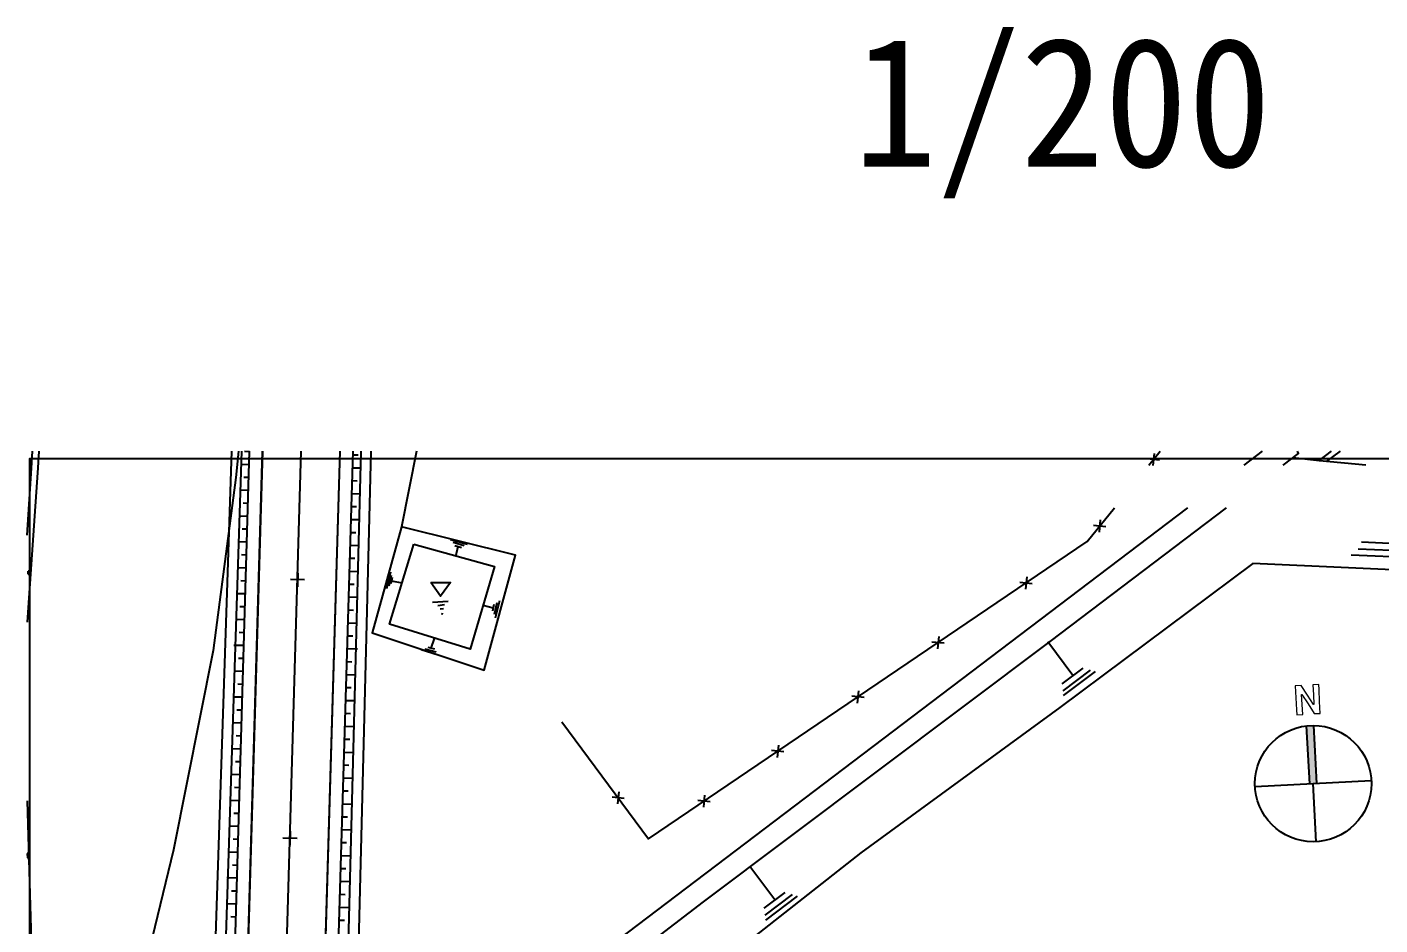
# Model space of a CAD drawing. Extents: x -230 to 359, y 103089 to 103233.
# Drawn here: x -0.2 to 104.4, y 103164 to 103233.4 of the extents above; entities that cross this region are included whole.
import ezdxf
from ezdxf.enums import TextEntityAlignment as Align

# ---------------------------------------------------------------- set-up
doc = ezdxf.new("R2010")
doc.units = 0
doc.header["$MEASUREMENT"] = 0
for name, color, linetype in [('TX-PAPR', 2, 'CONTINUOUS'), ('TZ-BASE', 253, 'CONTINUOUS'), ('TZ-TEX2', 3, 'CONTINUOUS')]:
    doc.layers.add(name, color=color, linetype=linetype)
doc.styles.get("Standard").update_dxf_attribs({"font": 'GulimChe.ttf'})

msp = doc.modelspace()

# ---------------------------------------------------------------- linework, layer by layer
at = {"layer": 'TX-PAPR'}
msp.add_lwpolyline([(0, 103096.8), (159.2, 103096.8), (159.2, 103200), (0, 103200)], close=True, dxfattribs=at)
at = {"layer": 'TZ-BASE'}
for p, q in [((13.849, 103146.118), (15.642, 103200.6)), ((14.652, 103146.898), (16.419, 103200.6)), ((15.455, 103147.678), (17.008, 103200.6)), ((16.485, 103148.678), (18.008, 103200.6)), ((19.574, 103151.677), (21.009, 103200.6)), ((22.781, 103158.693), (24.011, 103200.6)), ((23.793, 103159.095), (25.011, 103200.6)), ((24.584, 103159.366), (25.636, 103200.6)), ((25.374, 103159.636), (26.419, 103200.6)), ((98.987, 103174.877), (98.752, 103179.363)), ((99.291, 103179.391), (99.526, 103174.905)), ((94.762, 103174.657), (103.75, 103175.126)), ((99.491, 103170.397), (99.256, 103174.891)), ((20.677, 103170.652), (19.586, 103170.684)), ((20.147, 103171.214), (20.115, 103170.123))]:
    msp.add_line(p, q, dxfattribs=at)
at = {"layer": 'TZ-BASE', "ltscale": 2}
for p, q in [((21.263, 103190.644), (20.172, 103190.676)), ((20.734, 103191.205), (20.702, 103190.114))]:
    msp.add_line(p, q, dxfattribs=at)
at = {"layer": 'TZ-BASE'}
for points in [[(16.151, 103200.6), (15.939, 103198.558), (14.204, 103185.2), (11.134, 103169.76), (7.017, 103152.852), (1.19, 103135.874), (-0.2, 103135.958)], [(0.719, 103200.6), (0.631, 103199.326), (-0.2, 103187.368)], [(-0.2, 103194.113), (0.153, 103199.282), (0.213, 103200.6)], [(18.008, 103200.6), (16.485, 103148.678), (47.816, 103148.678), (47.821, 103154.678), (26.796, 103154.678), (22.781, 103158.693), (24.011, 103200.6)], [(29.907, 103200.6), (28.767, 103194.746), (26.486, 103186.549), (35.143, 103183.678), (37.56, 103192.557), (28.767, 103194.746)], [(87.381, 103199.91), (86.431, 103200.009)], [(86.558, 103199.529), (87.423, 103200.6)], [(86.955, 103200.434), (86.857, 103199.485)], [(93.928, 103199.529), (95.341, 103200.6)], [(96.941, 103199.529), (98.133, 103200.431), (98.043, 103200.6)], [(103.327, 103199.529), (99.741, 103199.861), (97.695, 103200.1)], [(99.682, 103199.868), (100.672, 103200.6)], [(100.288, 103199.811), (101.357, 103200.6)], [(136.733, 103157.723), (126.933, 103133.177), (110.575, 103132.348), (90.056, 103133.959), (84.435, 103135.186), (67.322, 103133.773), (55.437, 103133.098), (50.994, 103132.894), (32.589, 103132.268), (21.552, 103131.871), (15.346, 103134.008), (14.941, 103135.853), (22.97, 103147.703), (25.982, 103148.925), (34.826, 103152.466), (52.107, 103165.751), (78.915, 103185.886), (92.563, 103196.215)], [(25.982, 103148.925), (25.279, 103150.77), (34.076, 103154.124), (89.561, 103196.215)], [(41.147, 103179.681), (47.859, 103170.626), (81.777, 103193.605), (83.884, 103196.215)], [(83.222, 103194.758), (82.272, 103194.857)], [(82.797, 103195.282), (82.698, 103194.333)], [(33.852, 103193.374), (32.536, 103193.744)], [(29.703, 103193.415), (35.943, 103191.68), (34.073, 103185.293), (27.831, 103187.223), (29.703, 103193.415)], [(33.614, 103193.272), (32.743, 103193.536)], [(33.394, 103193.134), (32.889, 103193.293)], [(33.12, 103193.22), (32.927, 103192.443)], [(107.125, 103192.366), (102.204, 103192.556)], [(106.532, 103192.876), (102.748, 103193.031)], [(106.232, 103193.421), (102.998, 103193.555)], [(-0.009, 103191.501), (-0.02, 103190.897)], [(106.776, 103135.309), (105.111, 103144.727), (108.589, 103187.509), (109.381, 103191.238), (94.598, 103191.919), (79.678, 103180.789), (64.268, 103169.54), (36.802, 103147.942), (28.231, 103144.891), (20.284, 103137.397), (20.481, 103137.055), (20.906, 103136.956), (45.358, 103139.69), (70.317, 103140.972), (85.571, 103140.058), (106.776, 103135.309)], [(-0.132, 103191.193), (-0.2, 103191.195)], [(-0.128, 103191.332), (-0.135, 103191.099)], [(-0.067, 103191.408), (-0.071, 103191.006)], [(27.9, 103191.252), (27.59, 103189.969)], [(27.961, 103190.975), (27.771, 103190.162)], [(28.041, 103190.828), (27.932, 103190.332)], [(27.986, 103190.58), (28.794, 103190.411)], [(77.101, 103190.879), (77.002, 103189.929)], [(31.022, 103190.45), (32.554, 103190.451), (31.766, 103189.4), (31.022, 103190.45)], [(77.526, 103190.355), (76.577, 103190.453)], [(31.156, 103188.938), (32.364, 103188.99)], [(31.573, 103188.68), (32.09, 103188.739)], [(31.74, 103188.398), (32.008, 103188.435)], [(35.836, 103188.464), (35.062, 103188.673)], [(35.894, 103188.745), (35.787, 103188.226)], [(36.121, 103188.87), (35.929, 103187.98)], [(36.326, 103189.029), (36.01, 103187.699)], [(31.834, 103188.043), (31.964, 103188.029)], [(31.583, 103184.836), (30.277, 103185.24)], [(31.438, 103185.05), (30.563, 103185.301)], [(31.328, 103185.286), (30.818, 103185.427)], [(31.052, 103185.362), (31.312, 103186.12)], [(70.722, 103185.745), (69.772, 103185.843)], [(70.296, 103186.269), (70.198, 103185.319)], [(80.67, 103183.255), (78.744, 103185.846)], [(81.441, 103183.834), (79.821, 103182.618)], [(82.003, 103183.67), (79.887, 103182.081)], [(82.407, 103183.551), (79.935, 103181.695)], [(64.526, 103181.547), (63.576, 103181.645)], [(64.1, 103182.071), (64.001, 103181.121)], [(58.329, 103177.349), (57.379, 103177.447)], [(57.903, 103177.873), (57.805, 103176.923)], [(45.987, 103173.743), (45.037, 103173.841)], [(45.562, 103174.267), (45.463, 103173.317)], [(52.199, 103174.008), (52.101, 103173.059)], [(-0.2, 103173.57), (0.258, 103158.246), (0.815, 103143.666), (-0.2, 103138.649)], [(52.625, 103173.484), (51.675, 103173.583)], [(-0.144, 103169.567), (-0.125, 103169.056)], [(-0.188, 103169.481), (-0.175, 103169.16)], [(57.629, 103165.898), (55.703, 103168.489)], [(58.4, 103166.477), (56.78, 103165.26)], [(58.962, 103166.312), (56.846, 103164.724)], [(59.365, 103166.194), (56.893, 103164.338)]]:
    msp.add_lwpolyline(points, dxfattribs=at)
at = {"layer": 'TZ-BASE', "flags": 128}
for points in [[(17.006, 103200.558), (16.617, 103200.571)], [(25.003, 103200.323), (25.393, 103200.314)], [(16.977, 103199.558), (16.348, 103199.577)], [(24.974, 103199.324), (25.603, 103199.305)], [(16.948, 103198.559), (16.558, 103198.572)], [(24.944, 103198.324), (25.334, 103198.315)], [(16.918, 103197.559), (16.281, 103197.578)], [(24.915, 103197.325), (25.552, 103197.306)], [(16.889, 103196.56), (16.499, 103196.573)], [(24.886, 103196.325), (25.276, 103196.315)], [(16.86, 103195.56), (16.215, 103195.579)], [(24.856, 103195.326), (25.501, 103195.307)], [(16.83, 103194.561), (16.441, 103194.574)], [(24.827, 103194.326), (25.217, 103194.316)], [(16.801, 103193.561), (16.149, 103193.58)], [(16.772, 103192.561), (16.382, 103192.575)], [(24.798, 103193.326), (25.45, 103193.307)], [(16.742, 103191.562), (16.083, 103191.581)], [(24.768, 103192.327), (25.158, 103192.317)], [(16.713, 103190.562), (16.323, 103190.575)], [(24.739, 103191.327), (25.399, 103191.308)], [(16.684, 103189.563), (16.016, 103189.582)], [(24.71, 103190.328), (25.1, 103190.318)], [(16.654, 103188.563), (16.265, 103188.576)], [(24.68, 103189.328), (25.348, 103189.309)], [(16.625, 103187.564), (15.95, 103187.583)], [(24.622, 103187.329), (25.297, 103187.309)], [(24.651, 103188.329), (25.041, 103188.319)], [(16.596, 103186.564), (16.206, 103186.577)], [(24.592, 103186.329), (24.982, 103186.32)], [(16.567, 103185.564), (15.787, 103185.587)], [(24.563, 103185.33), (25.343, 103185.307)], [(16.537, 103184.565), (16.147, 103184.578)], [(24.534, 103184.33), (24.924, 103184.321)], [(16.508, 103183.565), (15.818, 103183.586)], [(24.504, 103183.331), (25.195, 103183.311)], [(16.479, 103182.566), (16.089, 103182.579)], [(24.475, 103182.331), (24.865, 103182.321)], [(16.449, 103181.566), (15.751, 103181.587)], [(24.446, 103181.332), (25.144, 103181.311)], [(16.42, 103180.567), (16.03, 103180.58)], [(24.416, 103180.332), (24.806, 103180.322)], [(16.391, 103179.567), (15.685, 103179.588)], [(24.387, 103179.332), (25.093, 103179.312)], [(16.361, 103178.567), (15.971, 103178.581)], [(24.358, 103178.333), (24.748, 103178.323)], [(16.332, 103177.568), (15.619, 103177.589)], [(24.329, 103177.333), (25.042, 103177.312)], [(16.303, 103176.568), (15.913, 103176.582)], [(24.299, 103176.334), (24.689, 103176.324)], [(16.273, 103175.569), (15.552, 103175.59)], [(24.27, 103175.334), (24.991, 103175.313)], [(16.244, 103174.569), (15.854, 103174.582)], [(24.241, 103174.335), (24.63, 103174.325)], [(16.215, 103173.57), (15.486, 103173.591)], [(24.211, 103173.335), (24.94, 103173.314)], [(16.185, 103172.57), (15.796, 103172.583)], [(24.182, 103172.335), (24.572, 103172.326)], [(16.156, 103171.57), (15.42, 103171.592)], [(16.127, 103170.571), (15.737, 103170.584)], [(24.153, 103171.336), (24.889, 103171.314)], [(16.097, 103169.571), (15.318, 103169.594)], [(24.123, 103170.336), (24.513, 103170.327)], [(16.068, 103168.572), (15.678, 103168.585)], [(24.094, 103169.337), (24.874, 103169.314)], [(16.039, 103167.572), (15.259, 103167.595)], [(24.065, 103168.337), (24.454, 103168.328)], [(16.009, 103166.573), (15.62, 103166.586)], [(24.035, 103167.338), (24.815, 103167.315)], [(15.98, 103165.573), (15.2, 103165.596)], [(24.006, 103166.338), (24.396, 103166.328)], [(15.951, 103164.573), (15.561, 103164.587)], [(23.947, 103164.339), (24.337, 103164.329)], [(23.977, 103165.338), (24.756, 103165.316)]]:
    msp.add_lwpolyline(points, dxfattribs=at)
at = {"layer": 'TZ-BASE', "lineweight": 0}
msp.add_lwpolyline([(97.871, 103182.454), (97.919, 103181.531), (97.968, 103180.599), (97.987, 103180.223), (98.444, 103180.247), (98.404, 103181.017), (98.363, 103181.789), (98.384, 103181.79), (98.86, 103181.052), (99.337, 103180.304), (99.805, 103180.318), (99.756, 103181.241), (99.708, 103182.173), (99.688, 103182.549), (99.231, 103182.525), (99.271, 103181.764), (99.31, 103181.004), (99.29, 103181.003), (98.814, 103181.741), (98.327, 103182.478), (97.871, 103182.454)], dxfattribs=at)
at = {"layer": 'TZ-BASE'}
msp.add_circle((99.256, 103174.891), 4.5, dxfattribs=at)
for points in [[(98.752, 103179.363), (99.022, 103179.385), (98.987, 103174.877), (99.256, 103174.891)], [(99.291, 103179.391), (99.022, 103179.385), (99.526, 103174.905), (99.256, 103174.891)]]:
    msp.add_solid(points, dxfattribs=at)

# ---------------------------------------------------------------- texts
at = {"layer": 'TZ-TEX2'}
msp.add_text('1/200', height=10, dxfattribs=at).set_placement((79.863, 103226.783), align=Align.MIDDLE)

doc.saveas('drawing.dxf')
